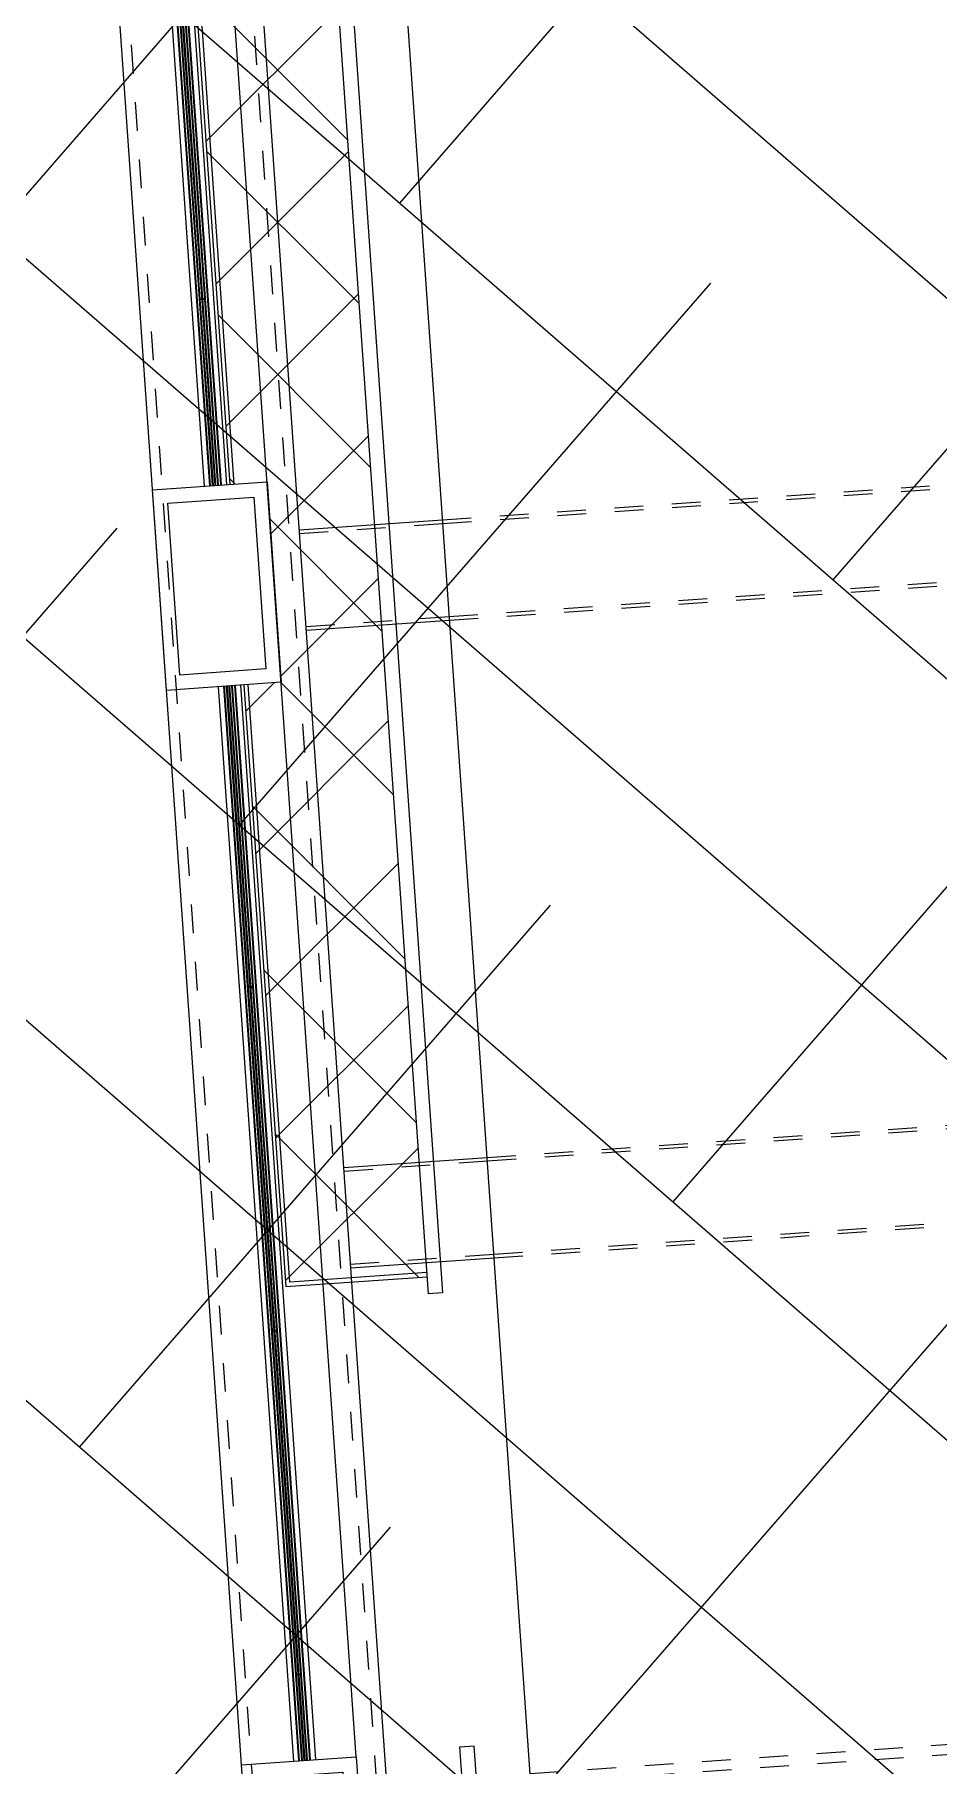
# Model space of a CAD drawing. Header units: millimetres. Extents: x 50357 to 985146, y 723188 to 1803594.
# Drawn here: x 834406.99 to 834410.13, y 820144.54 to 820150.56 of the extents above; entities that cross this region are included whole.
import ezdxf
from ezdxf.xclip import XClip

# ---------------------------------------------------------------- set-up
doc = ezdxf.new("R2010")
doc.units = ezdxf.units.MM
doc.header["$LTSCALE"] = 3
doc.header["$MEASUREMENT"] = 0
doc.linetypes.add('DASHED2', pattern=[0.375, 0.25, -0.125])
doc.linetypes.add('XXASB-PIW-ARC-DWG-1012-MWP-XXXX-WS3-XC$0$XXXXX-PIW-P-ASB_BRIDGE_DECK_STR-XXX$0$Member Hidden', pattern=[4.5, 2.5, -2])
doc.layers.add('-Excluded area line', color=7, linetype='DASHED2', lineweight=40)
doc.layers.add('00_Xref', color=7, linetype='Continuous')
for name, color, linetype, true_color in [('WKD071__', 7, 'Continuous', 0x6e6e6e), ('XXASB-PIW-ARC-DWG-1012-MWP-XXXX-WS3-XC$0$XXXXX-PIW-P-ASB_BRIDGE_DECK_ARC-XXX$0$A-GENM_PATT', 7, 'Continuous', 0x6e6e6e), ('XXASB-PIW-ARC-DWG-1012-MWP-XXXX-WS3-XC$0$XXXXX-PIW-P-ASB_BRIDGE_DECK_STR-XXX$0$ADS280__', 7, 'Continuous', 0x6e6e6e), ('XXASB-PIW-ARC-DWG-1012-MWP-XXXX-WS3-XC$0$XXXXX-PIW-P-ASB_BRIDGE_DECK_STR-XXX$0$ADS280_B', 7, 'Continuous', 0x6e6e6e), ('XXASB-PIW-ARC-DWG-1012-MWP-XXXX-WS3-XC$0$XXXXX-PIW-P-ASB_BRIDGE_DECK_STR-XXX$0$ADS280_C', 7, 'Continuous', 0x6e6e6e), ('XXASB-PIW-ARC-DWG-1012-MWP-XXXX-WS3-XC$0$XXXXX-PIW-P-ASB_BRIDGE_DECK_STR-XXX$0$ADS280_H', 7, 'XXASB-PIW-ARC-DWG-1012-MWP-XXXX-WS3-XC$0$XXXXX-PIW-P-ASB_BRIDGE_DECK_STR-XXX$0$Member Hidden', 0x6e6e6e)]:
    doc.layers.add(name, color=color, linetype=linetype, true_color=true_color)
for name, color, linetype, lineweight, true_color in [('XXASB-PIW-ARC-DWG-1012-MWP-XXXX-WS3-XC$0$XXXXX-PIW-P-ASB_BRIDGE_DECK_ARC-XXX$0$A-FLOR-HRAL', 7, 'Continuous', 13, 0x6e6e6e), ('XXASB-PIW-ARC-DWG-1012-MWP-XXXX-WS3-XC$0$XXXXX-PIW-P-ASB_BRIDGE_DECK_ARC-XXX$0$A-GENM', 7, 'Continuous', 13, 0x6e6e6e), ('XXASB-PIW-ARC-DWG-1012-MWP-XXXX-WS3-XC$0$XXXXX-PIW-P-ASB_BRIDGE_DECK_ARC-XXX$0$ADS280__', 7, 'Continuous', 13, 0x6e6e6e)]:
    doc.layers.add(name, color=color, linetype=linetype, lineweight=lineweight, true_color=true_color)

# ---------------------------------------------------------------- blocks, each defined once
blk = doc.blocks.new('x-baseplan')
blk.add_lwpolyline([(834550.5505, 818213.8099), (834557.1707, 818119.1058), (834549.7388, 818118.5863), (834547.9798, 818143.7498), (834547.5808, 818143.722), (834547.5407, 818144.2956), (834539.9643, 818143.7659), (834540.0207, 818142.9597), (834532.4541, 818142.4509), (834523.9731, 818144.3196), (834526.2542, 818154.6723), (834539.4112, 818151.6754), (834539.6457, 818148.3218), (834547.2222, 818148.8514), (834547.1833, 818149.4081), (834547.5823, 818149.436), (834542.9962, 818215.0413), (834543.2207, 818215.057), (834550.326, 818213.7942), (834550.5505, 818213.8099)])
blk = doc.blocks.new('XXASB-PIW-ARC-DWG-1012-MWP-XXXX-WS3-XC$0$XXXXX-PIW-P-ASB_BRIDGE_DECK_ARC-XXX$0$Top Rail Type - Top Rail_Internal_-3272154-DECK F_F_L__ARC')
at = {"layer": 'XXASB-PIW-ARC-DWG-1012-MWP-XXXX-WS3-XC$0$XXXXX-PIW-P-ASB_BRIDGE_DECK_ARC-XXX$0$A-FLOR-HRAL'}
for p, q in [((-673385, 127659.5), (-673385.1, 107349.5)), ((-673335, 127659.5), (-673335.1, 107349.5)), ((-673335.1, 107349.5), (-673385.1, 107349.5))]:
    blk.add_line(p, q, dxfattribs=at)
blk = doc.blocks.new('XXASB-PIW-ARC-DWG-1012-MWP-XXXX-WS3-XC$0$XXXXX-PIW-P-ASB_BRIDGE_DECK_ARC-XXX$0$Top Rail Type - Top Rail_Internal_-3272184-DECK F_F_L__ARC')
at = {"layer": 'XXASB-PIW-ARC-DWG-1012-MWP-XXXX-WS3-XC$0$XXXXX-PIW-P-ASB_BRIDGE_DECK_ARC-XXX$0$A-FLOR-HRAL'}
for p, q in [((-673385.1, 105769.3), (-673335.1, 105769.3)), ((-673385.1, 104974.2), (-673385.1, 105769.3)), ((-673335.1, 104974.2), (-673335.1, 105769.3)), ((-682184.7, 105463.2), (-682234.7, 105463.1)), ((-682234.7, 105463.1), (-682234.5, 105372)), ((-682184.7, 105463.2), (-682184.5, 105372.2)), ((-681778.9, 104924.2), (-673435.1, 104924.2)), ((-681781.4, 104874.2), (-673435.1, 104874.2))]:
    blk.add_line(p, q, dxfattribs=at)
for centre, radius, start, end in [((-681733.1, 105373.3), 501.4, 180.15067, 264.46525), ((-681733.1, 105373.3), 451.4, 180.15067, 264.16656), ((-673435.1, 104974.2), 50, 269.99971, 359.99971), ((-673435.1, 104974.2), 100, 269.99971, 359.99971)]:
    blk.add_arc(centre, radius, start, end, dxfattribs=at)
blk = doc.blocks.new('XXASB-PIW-ARC-DWG-1012-MWP-XXXX-WS3-XC$0$XXXXX-PIW-P-ASB_BRIDGE_DECK_ARC-XXX$0$Railing - Sabco_Joint-3422319-DECK F_F_L__ARC')
at = {"layer": 'XXASB-PIW-ARC-DWG-1012-MWP-XXXX-WS3-XC$0$XXXXX-PIW-P-ASB_BRIDGE_DECK_ARC-XXX$0$A-FLOR-HRAL'}
for p, q in [((-8.8, 0.5), (-7.8, 0.5)), ((-8.8, 0.5), (-8.8, -0.5)), ((-7.8, 0.5), (-1.5, 0.5)), ((-7.8, -0.5), (-7.8, 0.5)), ((-1.5, -0.5), (-1.5, 0.5)), ((1.5, 0.5), (7.8, 0.5)), ((1.5, 0.5), (1.5, -0.5)), ((7.8, 0.5), (8.8, 0.5)), ((7.8, 0.5), (7.8, -0.5)), ((8.8, 0.5), (8.8, -0.5)), ((-7.8, -0.5), (-8.8, -0.5)), ((-1.5, -0.5), (-7.8, -0.5)), ((7.8, -0.5), (1.5, -0.5)), ((8.8, -0.5), (7.8, -0.5))]:
    blk.add_line(p, q, dxfattribs=at)
blk = doc.blocks.new('XXASB-PIW-ARC-DWG-1012-MWP-XXXX-WS3-XC$0$XXXXX-PIW-P-ASB_BRIDGE_DECK_ARC-XXX$0$Railing - Railing-3272202-DECK F_F_L__ARC')
at = {"layer": 'XXASB-PIW-ARC-DWG-1012-MWP-XXXX-WS3-XC$0$XXXXX-PIW-P-ASB_BRIDGE_DECK_ARC-XXX$0$A-FLOR-HRAL'}
for p, q in [((-673967, 114044.5), (-673967, 110209.5)), ((-673947.9, 110209.5), (-673947.8, 114044.5)), ((-673945.5, 110209.5), (-673945.5, 114044.5)), ((-673937.8, 110209.5), (-673937.8, 114044.5)), ((-673929.1, 110209.5), (-673929.1, 114044.5)), ((-673926.1, 110209.5), (-673926.1, 114044.5)), ((-673917.4, 110209.5), (-673917.4, 114044.5)), ((-673909.7, 110209.5), (-673909.6, 114044.5)), ((-673907.3, 110209.5), (-673907.3, 114044.5)), ((-673888.2, 110209.5), (-673888.2, 114044.5)), ((-673936.3, 110860), (-673936.3, 112058.9)), ((-673935.3, 110860), (-673935.3, 112059)), ((-673919.8, 110860), (-673919.8, 112059)), ((-673918.8, 110860), (-673918.8, 112058.9)), ((-673936.3, 110209.5), (-673936.3, 110858.9)), ((-673935.3, 110209.5), (-673935.3, 110859)), ((-673919.8, 110209.5), (-673919.8, 110859)), ((-673918.8, 110209.5), (-673918.8, 110858.9)), ((-673967, 109509.5), (-673967, 105759.5)), ((-673947.9, 105759.5), (-673947.9, 109509.5)), ((-673945.5, 105759.5), (-673945.5, 109509.5)), ((-673937.8, 105759.5), (-673937.8, 109509.5)), ((-673936.4, 108460), (-673936.3, 109509.5)), ((-673935.4, 108460), (-673935.3, 109509.5)), ((-673929.1, 105759.5), (-673929.1, 109509.5)), ((-673926.1, 105759.5), (-673926.1, 109509.5)), ((-673919.8, 108460), (-673919.8, 109509.5)), ((-673918.8, 108460), (-673918.8, 109509.5)), ((-673917.4, 105759.5), (-673917.4, 109509.5)), ((-673909.7, 105759.5), (-673909.7, 109509.5)), ((-673907.3, 105759.5), (-673907.3, 109509.5)), ((-673888.2, 105759.5), (-673888.2, 109509.5)), ((-673936.4, 107260), (-673936.4, 108458.9)), ((-673935.4, 107260), (-673935.4, 108459)), ((-673919.8, 107260), (-673919.8, 108459)), ((-673918.8, 107260), (-673918.8, 108458.9)), ((-673936.4, 106060), (-673936.4, 107258.9)), ((-673935.4, 106060), (-673935.4, 107259)), ((-673919.8, 106060), (-673919.8, 107259)), ((-673918.8, 106060), (-673918.8, 107258.9)), ((-673936.4, 105759.5), (-673936.4, 106058.9)), ((-673935.4, 105759.5), (-673935.4, 106059)), ((-673919.8, 105759.5), (-673919.8, 106059)), ((-673918.8, 105759.5), (-673918.8, 106058.9))]:
    blk.add_line(p, q, dxfattribs=at)
at = {"extrusion": (0, 0, -1), "zscale": -1, "rotation": 0.0002948635560533317}
for p in [(673927.6, 110859.5), (673927.6, 108459.5), (673927.6, 107259.5), (673927.6, 106059.5)]:
    blk.add_blockref('XXASB-PIW-ARC-DWG-1012-MWP-XXXX-WS3-XC$0$XXXXX-PIW-P-ASB_BRIDGE_DECK_ARC-XXX$0$Railing - Sabco_Joint-3422319-DECK F_F_L__ARC', p, dxfattribs=at)
blk = doc.blocks.new('XXASB-PIW-ARC-DWG-1012-MWP-XXXX-WS3-XC$0$XXXXX-PIW-P-ASB_BRIDGE_DECK_ARC-XXX')
at = {"layer": 'XXASB-PIW-ARC-DWG-1012-MWP-XXXX-WS3-XC$0$XXXXX-PIW-P-ASB_BRIDGE_DECK_ARC-XXX$0$A-GENM_PATT'}
h = blk.add_hatch(dxfattribs=at)
h.set_pattern_fill('ANSI37', color=256, scale=3000)
h.set_pattern_definition([(45, (0, 0), (-265.16504294, 265.16504294), []), (135, (0, 0), (-265.16504294, -265.16504294), [])])
h.paths.add_polyline_path([(834547337.6, 818151072.9), (834547828.9, 818151107.2), (834546708.6, 818167133.1), (834546347, 818167107.8), (834546383.9, 818166579.1), (834546254.3, 818166570.1), (834546527.6, 818162659.6), (834546657.3, 818162668.7), (834546694.3, 818162140), (834546564.6, 818162130.9), (834546837.9, 818158220.4), (834546967.6, 818158229.5), (834547004.6, 818157700.8), (834546874.9, 818157691.7), (834547142.3, 818153866.1), (834547272, 818153875.1), (834547320.8, 818153176.8), (834547191.1, 818153167.8)])
at = {"layer": 'XXASB-PIW-ARC-DWG-1012-MWP-XXXX-WS3-XC$0$XXXXX-PIW-P-ASB_BRIDGE_DECK_ARC-XXX$0$A-GENM'}
for p, q in [((834546874.9, 818157691.7), (834547142.3, 818153866.1)), ((834547157.3, 818153867.1), (834546889.9, 818157692.8)), ((834547191.1, 818153167.8), (834547337.6, 818151072.9)), ((834547351.5, 818151088.9), (834547206.1, 818153168.8)), ((834547337.6, 818151072.9), (834547828.9, 818151107.2)), ((834547827.8, 818151122.2), (834547351.5, 818151088.9))]:
    blk.add_line(p, q, dxfattribs=at)
at = {"layer": 'XXASB-PIW-ARC-DWG-1012-MWP-XXXX-WS3-XC$0$XXXXX-PIW-P-ASB_BRIDGE_DECK_ARC-XXX$0$ADS280__'}
blk.add_line((834548231.8, 818148749.6), (834544089.2, 818208010.9), dxfattribs=at)
at = {"layer": 'XXASB-PIW-ARC-DWG-1012-MWP-XXXX-WS3-XC$0$XXXXX-PIW-P-ASB_BRIDGE_DECK_ARC-XXX$0$A-FLOR-HRAL', "rotation": 3.999000000000387}
for name in ['XXASB-PIW-ARC-DWG-1012-MWP-XXXX-WS3-XC$0$XXXXX-PIW-P-ASB_BRIDGE_DECK_ARC-XXX$0$Top Rail Type - Top Rail_Internal_-3272154-DECK F_F_L__ARC', 'XXASB-PIW-ARC-DWG-1012-MWP-XXXX-WS3-XC$0$XXXXX-PIW-P-ASB_BRIDGE_DECK_ARC-XXX$0$Railing - Railing-3272202-DECK F_F_L__ARC', 'XXASB-PIW-ARC-DWG-1012-MWP-XXXX-WS3-XC$0$XXXXX-PIW-P-ASB_BRIDGE_DECK_ARC-XXX$0$Top Rail Type - Top Rail_Internal_-3272184-DECK F_F_L__ARC']:
    blk.add_blockref(name, (835227065.1, 818090920.5), dxfattribs=at)
blk = doc.blocks.new('XXASB-PIW-ARC-DWG-1012-MWP-XXXX-WS3-XC$0$XXXXX-PIW-P-ASB_BRIDGE_DECK_STR-XXX$0$C1')
at = {"layer": 'XXASB-PIW-ARC-DWG-1012-MWP-XXXX-WS3-XC$0$XXXXX-PIW-P-ASB_BRIDGE_DECK_STR-XXX$0$ADS280_C'}
for points in [[(-350, 200), (350, 200), (350, -200), (-350, -200)], [(-300, 150), (300, 150), (300, -150), (-300, -150)]]:
    blk.add_lwpolyline(points, close=True, dxfattribs=at)
blk = doc.blocks.new('XXASB-PIW-ARC-DWG-1012-MWP-XXXX-WS3-XC$0$XXXXX-PIW-P-ASB_BRIDGE_DECK_STR-XXX')
at = {"layer": 'XXASB-PIW-ARC-DWG-1012-MWP-XXXX-WS3-XC$0$XXXXX-PIW-P-ASB_BRIDGE_DECK_STR-XXX$0$ADS280__'}
blk.add_line((834548231.8, 818148749.6), (834544089.2, 818208010.9), dxfattribs=at)
at = {"layer": 'XXASB-PIW-ARC-DWG-1012-MWP-XXXX-WS3-XC$0$XXXXX-PIW-P-ASB_BRIDGE_DECK_STR-XXX$0$ADS280_B'}
for p, q in [((834548143.2, 818135676.6), (834542828.6, 818211703.5)), ((834547730.9, 818148744.6), (834544230.2, 818198822.4)), ((834547384, 818153707.5), (834547882.7, 818153742.4)), ((834547408.4, 818153358.4), (834547907.2, 818153393.3)), ((834547539.1, 818151488), (834548037.9, 818151522.8)), ((834547563.5, 818151138.8), (834548062.3, 818151173.7))]:
    blk.add_line(p, q, dxfattribs=at)
at = {"layer": 'XXASB-PIW-ARC-DWG-1012-MWP-XXXX-WS3-XC$0$XXXXX-PIW-P-ASB_BRIDGE_DECK_STR-XXX$0$ADS280_H'}
for p, q in [((834547696, 818148742.2), (834544195.3, 818198820)), ((834547267, 818148712.2), (834543766.4, 818198790)), ((834547882.7, 818153742.4), (834554116.4, 818154178.2)), ((834547883.6, 818153729.9), (834554118.4, 818154165.8)), ((834547906.3, 818153405.7), (834554141.1, 818153841.6)), ((834547907.2, 818153393.3), (834554140.8, 818153829)), ((834547384.8, 818153695.1), (834547883.6, 818153729.9)), ((834547407.5, 818153370.9), (834547906.3, 818153405.7)), ((834548037.9, 818151522.8), (834554271.5, 818151958.6)), ((834548038.8, 818151510.4), (834554273.6, 818151946.2)), ((834548061.4, 818151186.1), (834554296.2, 818151622)), ((834548062.3, 818151173.7), (834554295.9, 818151609.4)), ((834547540, 818151475.5), (834548038.8, 818151510.4)), ((834547562.7, 818151151.3), (834548061.4, 818151186.1)), ((834548187.8, 818149378.1), (834554421.4, 818149813.8)), ((834548190.3, 818149343.1), (834554423.9, 818149778.9))]:
    blk.add_line(p, q, dxfattribs=at)
at = {"layer": 'XXASB-PIW-ARC-DWG-1012-MWP-XXXX-WS3-XC$0$XXXXX-PIW-P-ASB_BRIDGE_DECK_STR-XXX$0$ADS280_C', "rotation": 93.99870513598016}
for p in [(834547096.9, 818153512), (834547407.2, 818149072.9)]:
    blk.add_blockref('XXASB-PIW-ARC-DWG-1012-MWP-XXXX-WS3-XC$0$XXXXX-PIW-P-ASB_BRIDGE_DECK_STR-XXX$0$C1', p, dxfattribs=at)
blk = doc.blocks.new('XXASB-PIW-ARC-DWG-1012-MWP-XXXX-WS3-XC')
for name in ['XXASB-PIW-ARC-DWG-1012-MWP-XXXX-WS3-XC$0$XXXXX-PIW-P-ASB_BRIDGE_DECK_STR-XXX', 'XXASB-PIW-ARC-DWG-1012-MWP-XXXX-WS3-XC$0$XXXXX-PIW-P-ASB_BRIDGE_DECK_ARC-XXX']:
    blk.add_blockref(name, (0, 0))

msp = doc.modelspace()

# ---------------------------------------------------------------- hatches: boundary and pattern name
at = {"layer": '-Excluded area line'}
h = msp.add_hatch(dxfattribs=at)
h.set_pattern_fill('ANSI31', color=256)
h.set_pattern_definition([(45, (-139.47494, 1995.13076), (-0.088388347648, 0.088388347648), [])])
edge = h.paths.add_edge_path(flags=0)
edge.add_arc((834436.5268, 820041.2161), 0.5122, 0, 360)
edge = h.paths.add_edge_path(flags=17)
edge.add_line((834370.1796, 819898.3582), (834354.1764, 820127.3308))
edge.add_line((834354.1764, 820127.3308), (834355.7473, 820127.4406))
edge.add_line((834355.7473, 820127.4406), (834352.9692, 820167.1368))
edge.add_line((834352.9692, 820167.1368), (834351.3095, 820168.2318))
edge.add_line((834351.3095, 820168.2318), (834350.2016, 820184.0723))
edge.add_line((834350.2016, 820184.0723), (834350.2024, 820184.0729))
edge.add_arc((834337.5716, 820166.7457), 21.4422, 53.90525, 53.90955, ccw=False)
edge.add_line((834350.2037, 820184.0719), (834353.336, 820181.5063))
edge.add_line((834353.336, 820181.5063), (834358.2744, 820176.9438))
edge.add_arc((834422.1325, 820262.4089), 106.6872, 233.233545, 261.758005)
edge.add_line((834406.8385, 820156.8237), (834414.6807, 820155.7938))
edge.add_line((834414.6807, 820155.7938), (834431.0888, 820153.6391))
edge.add_line((834431.0888, 820153.6391), (834466.4887, 820152.6977))
edge.add_line((834466.4887, 820152.6977), (834466.489, 820152.6974))
edge.add_line((834466.489, 820152.6974), (834466.4918, 820152.6976))
edge.add_line((834466.4918, 820152.6976), (834490.6781, 820153.5131))
edge.add_line((834490.6781, 820153.5131), (834493.6229, 820153.7196))
edge.add_line((834493.6229, 820153.7196), (834497.3389, 820100.6412))
edge.add_line((834497.3389, 820100.6412), (834503.3242, 820101.0602))
edge.add_line((834503.3242, 820101.0602), (834506.8161, 820051.1823))
edge.add_line((834506.8161, 820051.1823), (834500.8302, 820050.7633))
edge.add_line((834500.8302, 820050.7633), (834503.924, 820006.5714))
edge.add_line((834503.924, 820006.5714), (834501.6802, 820006.4143))
edge.add_line((834501.6802, 820006.4143), (834503.9259, 819974.3285))
edge.add_line((834503.9259, 819974.3285), (834504.6981, 819962.9897))
edge.add_line((834504.6981, 819962.9897), (834505.4238, 819963.0405))
edge.add_line((834505.4238, 819963.0405), (834506.1496, 819963.0912))
edge.add_line((834506.1496, 819963.0912), (834508.6469, 819927.0094))
edge.add_line((834508.6469, 819927.0094), (834507.2588, 819926.734))
edge.add_line((834507.2588, 819926.734), (834412.7758, 819914.6199))
edge.add_line((834412.7758, 819914.6199), (834370.1796, 819898.3582))
edge = h.paths.add_edge_path(flags=0)
edge.add_arc((834436.5268, 820041.2161), 0.5122, 0, 360)
h.paths.add_polyline_path([(834443.6736, 819938.9851), (834436.5268, 820041.2161), (834364.2033, 820036.1601), (834372.2756, 819920.6896), (834407.966, 819934.432)], flags=0)
h.paths.add_polyline_path([(834436.5268, 820041.2161), (834364.2033, 820036.1601), (834372.2756, 819920.6896), (834407.966, 819934.432), (834443.6736, 819938.9851)], flags=0)
h.paths.add_polyline_path([(834437.1913, 820039.1464), (834449.6784, 820040.0193), (834449.4933, 820042.6664), (834437.0063, 820041.7934)], flags=8)
h.paths.add_polyline_path([(834477.4882, 819990.9035), (834447.8591, 819988.8322), (834444.432, 820037.8561), (834474.0611, 820039.9274)], flags=0)
edge = h.paths.add_edge_path(flags=17)
edge.add_line((834370.1796, 819898.3582), (834354.1764, 820127.3308))
edge.add_line((834354.1764, 820127.3308), (834355.7473, 820127.4406))
edge.add_line((834355.7473, 820127.4406), (834352.9692, 820167.1368))
edge.add_line((834352.9692, 820167.1368), (834351.3095, 820168.2318))
edge.add_line((834351.3095, 820168.2318), (834350.2016, 820184.0723))
edge.add_line((834350.2016, 820184.0723), (834350.2024, 820184.0729))
edge.add_arc((834337.5716, 820166.7457), 21.4422, 53.90525, 53.90955, ccw=False)
edge.add_line((834350.2037, 820184.0719), (834353.336, 820181.5063))
edge.add_line((834353.336, 820181.5063), (834358.2744, 820176.9438))
edge.add_arc((834422.1325, 820262.4089), 106.6872, 233.233545, 261.758005)
edge.add_line((834406.8385, 820156.8237), (834414.6807, 820155.7938))
edge.add_line((834414.6807, 820155.7938), (834431.0888, 820153.6391))
edge.add_line((834431.0888, 820153.6391), (834466.4887, 820152.6977))
edge.add_line((834466.4887, 820152.6977), (834466.489, 820152.6974))
edge.add_line((834466.489, 820152.6974), (834466.4918, 820152.6976))
edge.add_line((834466.4918, 820152.6976), (834490.6781, 820153.5131))
edge.add_line((834490.6781, 820153.5131), (834493.6229, 820153.7196))
edge.add_line((834493.6229, 820153.7196), (834497.3389, 820100.6412))
edge.add_line((834497.3389, 820100.6412), (834503.3242, 820101.0602))
edge.add_line((834503.3242, 820101.0602), (834506.8161, 820051.1823))
edge.add_line((834506.8161, 820051.1823), (834500.8302, 820050.7633))
edge.add_line((834500.8302, 820050.7633), (834503.924, 820006.5714))
edge.add_line((834503.924, 820006.5714), (834501.6802, 820006.4143))
edge.add_line((834501.6802, 820006.4143), (834503.9259, 819974.3285))
edge.add_line((834503.9259, 819974.3285), (834504.6981, 819962.9897))
edge.add_line((834504.6981, 819962.9897), (834505.4238, 819963.0405))
edge.add_line((834505.4238, 819963.0405), (834506.1496, 819963.0912))
edge.add_line((834506.1496, 819963.0912), (834508.6469, 819927.0094))
edge.add_line((834508.6469, 819927.0094), (834507.2588, 819926.734))
edge.add_line((834507.2588, 819926.734), (834412.7758, 819914.6199))
edge.add_line((834412.7758, 819914.6199), (834370.1796, 819898.3582))
edge = h.paths.add_edge_path(flags=0)
edge.add_line((834403.4392, 820100.9781), (834400.9072, 820137.2129))
edge.add_line((834400.9072, 820137.2129), (834394.0525, 820136.7515))
edge.add_line((834394.0525, 820136.7515), (834383.7833, 820138.9945))
edge.add_line((834383.7833, 820138.9945), (834386.4241, 820150.9795))
edge.add_arc((834419.1147, 820262.6947), 116.4, 237.276176, 253.689242, ccw=False)
edge.add_line((834356.19, 820164.769), (834360.8576, 820098.0013))
edge.add_line((834360.8576, 820098.0013), (834403.4392, 820100.9781))
h.paths.add_polyline_path([(834427.1602, 820102.6345), (834424.329, 820143.1329), (834466.987, 820142.4068), (834469.5602, 820105.6004)], flags=0)
h = msp.add_hatch()
h.set_pattern_fill('ANSI38', color=256, scale=8)
h.set_pattern_definition([(318.99891, (834525.5252, 818208.8837), (0.6560734, 0.7546971), []), (48.99891, (834525.5252, 818208.8837), (0.55744973, 2.16546757), [2.5, -1.5])])
edge = h.paths.add_edge_path()
edge.add_line((834399.7698, 820147.3643), (834386.3999, 820150.3102))
edge.add_line((834386.3999, 820150.3102), (834383.9993, 820139.4155))
edge.add_line((834383.9993, 820139.4155), (834392.4803, 820137.5468))
edge.add_line((834392.4803, 820137.5468), (834400.4085, 820138.0699))
edge.add_line((834400.4085, 820138.0699), (834400.4702, 820137.1881))
edge.add_line((834400.4702, 820137.1881), (834402.5272, 820107.7619))
edge.add_line((834402.5272, 820107.7619), (834425.188, 820109.3459))
edge.add_line((834425.188, 820109.3459), (834423.3135, 820136.1614))
edge.add_line((834423.3135, 820136.1614), (834416.0547, 820136.2791))
edge.add_line((834416.0547, 820136.2791), (834415.3668, 820146.1197))
edge.add_line((834415.3668, 820146.1197), (834422.6256, 820146.002))
edge.add_line((834422.6256, 820146.002), (834422.0416, 820154.356))
edge.add_line((834422.0416, 820154.356), (834420.5443, 820154.8119))
edge.add_line((834420.5443, 820154.8119), (834414.7454, 820155.6584))
edge.add_arc((834430.7388, 820274.9205), 120.3297, 257.639716, 262.362038, ccw=False)
edge.add_line((834404.9813, 820157.3799), (834398.973, 820158.5794))
edge.add_line((834398.973, 820158.5794), (834399.7698, 820147.3643))

# ---------------------------------------------------------------- block references
at = {"layer": '00_Xref'}
ref = msp.add_blockref('x-baseplan', (-139.4749, 1995.1308), dxfattribs=at)
XClip(ref).set_block_clipping_path([(834202.6502530554, 818417.8441569643), (834906.8781916734, 818467.0750907004), (834956.2582314801, 817760.714252038), (834252.0302928621, 817711.483318302)])
at = {"layer": 'WKD071__', "xscale": 0.001, "yscale": 0.001, "zscale": 0.001}
msp.add_blockref('XXASB-PIW-ARC-DWG-1012-MWP-XXXX-WS3-XC', (-139.4749, 1995.1308), dxfattribs=at)

doc.saveas('drawing.dxf')
